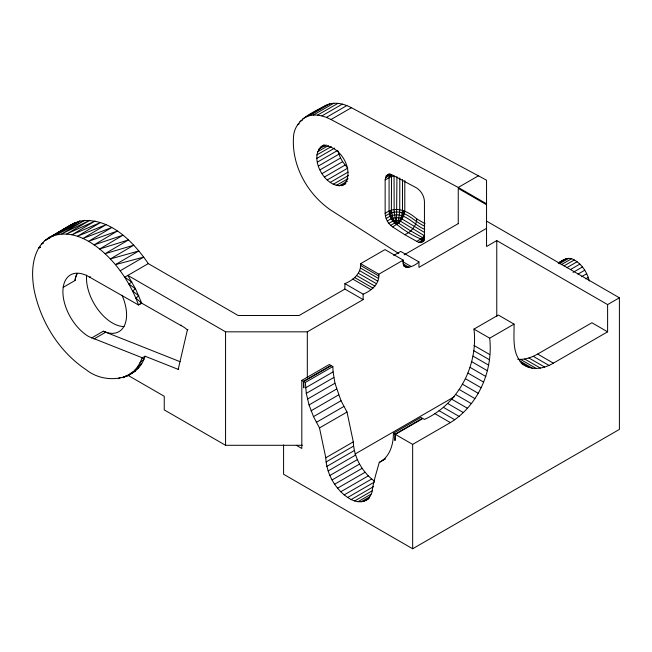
<?xml version="1.0" encoding="UTF-8"?>
<svg xmlns="http://www.w3.org/2000/svg" width="652" height="652" viewBox="0 0 652 652"><rect width="100%" height="100%" fill="white"/><g stroke="black" fill="none" stroke-linecap="round" stroke-linejoin="round"><path stroke-width="0.98" d="M393.392 433.27L394.965 434.175L422.48 418.291L420.907 417.386L393.392 433.27C393.474 444.322 389.855 457.109 379.252 462.431C376.506 472.39 373.278 482.211 371.909 492.431C370.915 495.365 369.228 498.079 366.66 499.897C361.95 502.936 355.91 501.901 351.135 499.562C336.285 491.339 326.53 474.64 325.788 457.777L319.496 427.932L313.506 416.62L309.04 404.941L306.285 393.384L305.356 382.439L303.783 381.526L303.783 387.94L303.384 381.298L301.811 380.393L301.811 448.47L296.31 445.292M398.804 253.571L330.368 209.83C307.442 193.888 291.697 165.787 293.473 137.539C293.954 119.389 313.139 112.503 326.359 105.127C334.484 101.378 343.873 103.701 351.428 107.71L486.547 180.188L486.547 246.505L496.767 240.604L607.607 304.598L607.607 331.827L553.369 363.148C544.29 368.592 531.38 371.355 522.635 363.8C511.722 353.783 514.306 337.288 514.061 324.117L498.34 315.038L473.971 329.105C478.34 365.723 458.242 403.995 424.444 419.423L422.871 418.519L395.365 434.403L394.965 440.589L394.965 434.175M395.365 434.403L412.659 444.387L450.385 422.602C478.405 405.177 493.336 370.678 489.693 338.184L514.061 324.117M388.91 173.937L386.147 176.007L385.145 179.87L385.145 213.538C385.381 218.819 388.266 223.88 392.585 226.904L398.559 223.155L401.746 215.535L402.488 210.254L402.488 179.553M392.585 226.904L404.794 234.704L418.617 242.381L420.516 242.568L424.444 240.303C413.05 236.415 401.86 229.08 392.765 221.093L393.001 218.298L391.371 210.254L391.567 174.418L385.397 177.727M178.754 369.056L178.216 369.366L145.062 356.22C137.596 381.127 104.752 384.737 86.26 369.798C58.957 351.632 40.473 321.493 34.051 289.57C31.679 275.78 31.614 260.678 38.639 248.143C41.1 244.092 44.352 240.555 48.354 237.988C59.071 232.805 68.452 224.573 79.943 221.069C109.251 216.7 133.212 241.436 148.281 263.612L238.143 315.495L299.146 315.495L344.892 289.08L344.892 283.628C353.066 280.368 361.436 273.318 360.613 263.661L384.982 249.594L403.221 260.124C401.762 271.77 414.093 266.611 418.943 261.941L418.943 267.385L486.547 228.355M344.892 283.628L363.131 294.158C371.306 290.898 379.676 283.848 378.853 274.19L403.221 260.124M386.147 176.007L390.075 173.742L389.073 177.605L389.073 211.272L390.059 216.236L391.224 218.762L392.765 221.093L396.929 220.466L400.499 221.183L424.444 235.763L423.311 237.344L416.587 241.517M390.63 225.364L394.566 223.098L398.559 223.155L400.499 221.183L400.866 218.298C396.229 216.839 391.135 218.249 387.296 221.028M385.145 213.538C395.397 205.095 408.144 211.297 416.799 218.942C416.375 226.048 411.143 231.957 404.794 234.704M400.499 221.183L403.531 216.293L404.794 211.272L404.794 180.571M345.552 183.831C327.467 193.954 305.185 155.046 323.881 145.07M178.216 369.366L187.401 329.871L187.939 329.562M393.001 218.298L396.514 224.63L396.929 176.708M391.224 218.762L392.121 215.535C404.916 211.631 413.93 225.233 424.819 229.333M141.957 358.054C139.357 365.511 134.336 372.3 127.213 375.959L135.535 370.719L134.581 370.483L138.786 367.5L137.596 366.766L141.582 363.677L140.131 362.463L143.913 359.293L142.38 357.818L88.762 336.579A36.683 21.182 60 0 1 62.91 291.208A36.683 21.182 60 0 1 89.609 277.173M386.123 218.51L390.059 216.236L391.567 212.788C404.525 208.567 413.922 221.721 424.786 226.211M399.709 220.889L398.372 223.139L396.514 224.63L394.15 212.169L394.052 175.942L391.371 176.578L385.145 179.87M385.389 215.959L389.325 213.685L391.371 210.254M396.514 224.63L398.372 220.572L399.709 212.169L399.806 177.923M424.444 235.763L422.553 237.76L422.088 239.846L424.077 239.814M420.516 242.568L423.392 240.906L424.444 236.978L424.444 201.533C424.191 196.007 421.053 190.612 416.286 187.76L392.708 175.168L390.727 174.41L387.337 174.842M343.848 184.818C355.796 171.346 339.725 143.489 322.178 146.056M589.318 281.012C587.207 272.471 582.024 264.378 574.273 259.961C568.886 256.317 563.352 259.626 558.992 263M90.375 276.717L89.634 277.149L138.542 305.006L141.582 302.862L135.535 288.836L127.841 275.413L225.559 331.827L307.32 331.827L363.131 299.61L363.131 294.158M424.607 236.301L423.311 237.344L424.591 238.722L418.617 242.381M69.218 226.415L71.418 224.695L44.662 240.735L50.652 237.32M40.31 247.043L38.639 248.143L40.359 247.189M119.976 377.614L118.33 378.682L120.082 377.728M43.113 243.057L41.418 244.125L43.13 243.163M66.056 228.632L67.759 227.564L66.048 228.534M302.316 445.292L225.559 445.292L164.247 409.896L164.247 396.277L127.841 375.259L122.943 377.679L124.605 376.644M326.359 105.127L302.715 118.892M142.38 357.818L145.062 356.22M140.082 304.134L141.688 303.188L180.653 325.381A27.237 15.721 60 0 1 187.401 329.871M120.212 270.759L143.75 257.084L115.42 264.639C99.919 246.252 73.269 225.201 48.354 237.988L75.493 222.528L52.437 235.926L79.943 221.069L56.887 234.557L84.719 220.327L61.655 233.913L89.772 220.327L66.691 233.987L95.053 221.061L71.948 234.777L100.514 222.519L77.368 236.277L106.097 224.679L82.91 238.477L111.736 227.54L88.501 241.354L117.384 231.052L94.1 244.875L122.983 235.201L99.642 249.007L128.477 239.92L105.078 253.709L133.799 245.176L110.359 258.942L138.909 250.922L115.42 264.639C125.339 276.66 133.212 290.36 138.542 305.006M305.927 116.928L309.496 115.632L329.936 103.831M299.912 121.5L302.471 120.025M309.496 115.632L313.392 115.029L333.824 103.228M297.556 124.719L299.26 123.733M313.392 115.029L317.54 115.119L337.98 103.318M317.54 115.119L321.901 115.901L342.341 104.108M321.901 115.901L326.407 117.376L346.848 105.575M326.407 117.376L330.996 119.512L351.428 107.71M63.203 287.336L74.996 280.531A36.683 21.182 60 0 1 77.164 273.555M320.116 147.36L324.37 144.907M318.502 149.332L326.163 144.907M317.385 151.9L328.461 145.502M316.823 154.956L331.297 146.602M316.823 158.412L334.704 148.085M317.385 162.128L337.826 150.327M148.281 263.612L124.695 277.222L131.875 282.014L128.819 283.987L135.535 288.836L132.552 290.971L138.786 295.812L135.844 298.103L141.688 303.188M318.502 165.975L338.934 154.174L338.103 151.288M320.116 169.805L340.556 158.012L338.934 154.174M322.178 173.497L342.618 161.696L347.092 167.36M324.614 176.904L345.047 165.103M327.328 179.911L347.769 168.11M330.238 182.397L348.119 172.071M333.221 184.288L348.551 175.437M336.179 185.502L348.103 178.624M339.007 186.007L347.516 181.093M341.591 185.771L345.853 183.318M91.533 338.021L103.326 331.216A36.683 21.182 60 0 0 122.005 295.226M93.929 338.999L105.714 332.194L180.091 361.697M180.653 325.381L181.191 325.071M388.828 223.367L392.765 221.093M130.392 373.783L135.502 370.833M330.996 119.512L458.25 187.45L478.69 175.649M393.718 255.445L400.703 251.411L418.943 261.941M422.146 242.063L423.718 241.158M404.191 254.842L458.25 223.636M486.547 221.786L487.158 221.444L619.4 297.793L619.4 429.407L412.659 548.772L283.579 474.248L283.579 445.006M301.811 380.393L329.325 364.509L330.898 365.413L303.384 381.298M303.783 381.526L331.297 365.642L332.862 366.554L333.099 371.917L334.957 383.229L341.02 400.735L347.011 412.048L353.302 441.893C353.881 457.223 362.129 472.056 374.427 481.119M305.356 382.439L332.862 366.554M305.584 387.801L333.099 371.917M306.285 393.384L333.8 377.5M307.442 399.114L334.957 383.229M309.04 404.941L336.554 389.057M558.169 262.919L564.176 259.455M558.601 263L566.319 258.542M559.351 263.775L568.78 258.322M561.176 264.745L571.462 258.803M311.069 410.801L338.584 394.916M563.98 265.902L574.273 259.961M566.816 267.695L577.11 261.754M313.506 416.62L341.02 400.735M570.435 269.561L579.872 264.117M573.018 272.414L582.456 266.97M316.326 422.357L343.84 406.473M577.908 274.166L584.762 270.205M319.496 427.932L347.011 412.048M581.584 276.684L586.727 273.71M585.692 278.844L588.259 277.361M325.788 457.777L353.302 441.893M326.057 461.983L353.571 446.098M326.839 466.408L354.354 450.524M607.607 304.598L619.4 297.793M354.884 454.142L454.468 396.644M328.127 470.94L355.642 455.055M517.696 359.244C524.713 360.002 531.608 357.435 537.647 354.069L591.886 322.756L607.607 331.827M329.888 475.479L357.402 459.595M332.088 479.929L359.602 464.045M334.672 484.191L362.186 468.307M382.422 460.516L384.998 459.024M379.252 462.431L385.267 458.959M337.581 488.169L365.096 472.284M340.76 491.763L368.274 475.878M344.126 494.909L371.64 479.024M347.614 497.533L374.264 482.138M351.135 499.562L373.49 486.661M354.623 500.972L372.675 490.548M357.989 501.714L370.89 494.265M361.167 501.779L369.765 496.816M364.077 501.168L369.236 498.193M366.66 499.897L368.38 498.902M52.364 236.342L54.075 235.364M55.779 234.394L64.336 229.512M122.943 377.679L127.311 375.226M129.927 373.759L135.176 370.817M389.325 213.685L391.567 212.788M390.059 216.236L392.121 215.535M105.714 332.194L103.326 331.216M420.516 239.243L422.088 239.846L424.591 238.722L410.768 230.955L398.559 223.155M400.866 218.298L424.403 232.414M389.325 175.453L391.371 176.578M458.25 187.45L486.547 203.783M486.547 204.752L458.25 188.412L458.25 223.709M416.799 218.942L425.071 223.717M402.398 261.46L411.086 266.472M402.969 263.832L409.048 267.344M403.678 265.527L407.15 267.532M403.784 266.024L405.528 267.027M537.647 354.069L553.369 363.148M533.246 356.326L548.968 365.405M528.902 357.981L544.624 367.06M360.613 263.661L378.853 274.19M473.971 329.105L489.693 338.184M524.664 359.016L540.386 368.095M360.613 265.478L378.853 276.008M520.589 359.423L536.311 368.502M360.344 267.98L378.584 278.51M519.351 360.703L532.456 368.266M520.891 362.789L528.862 367.394M522.081 363.881L525.577 365.902M359.562 270.621L377.801 281.151M358.315 273.229L376.546 283.75M356.685 275.609L374.924 286.138M473.971 345.446L489.693 354.525M354.786 277.605L373.025 288.135M352.756 279.097L370.988 289.618M473.727 350.67L489.448 359.749M472.985 356.114L488.707 365.193M471.763 361.713L487.484 370.784M344.892 289.08L363.131 299.61M470.076 367.386L485.797 376.465M467.949 373.074L483.67 382.145M465.398 378.698L481.119 387.769M462.455 384.183L478.185 393.262M459.171 389.472L474.892 398.551M455.577 394.493L471.298 403.572M451.722 399.187L467.443 408.258M447.647 403.482L463.368 412.561M443.409 407.337L459.13 416.416M439.065 410.695L454.786 419.774M434.664 413.523L450.385 422.602M340.556 158.012L342.618 161.696M402.488 210.254L404.419 213.709M402.3 212.788L403.531 216.293M394.15 220.889L394.566 223.098M401.746 215.535L402.194 218.836M496.767 240.604L496.767 316.538M412.659 444.387L412.659 548.772M307.32 331.827L307.32 377.215M225.559 331.827L225.559 445.292M124.051 326.546A36.683 21.182 60 0 1 97.678 309.178A36.683 21.182 60 0 1 86.626 275.062M74.996 280.531A36.716 21.198 60 0 1 77.026 273.807"/></g></svg>
